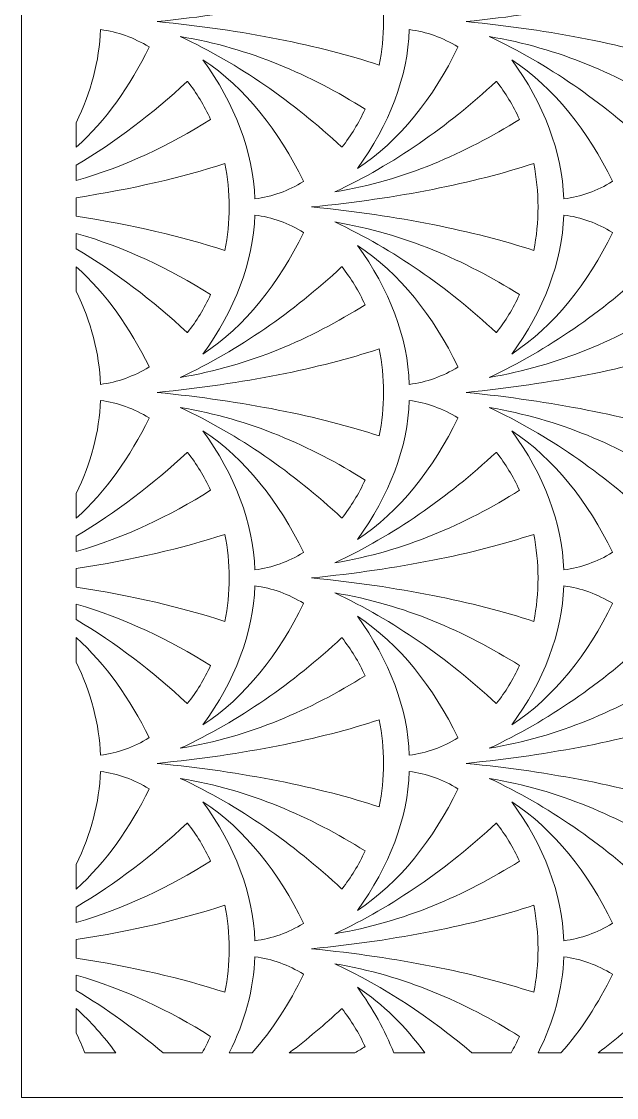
# Model space of a CAD drawing. Header units: centimetres. Extents: x -8.8 to 8, y -14.4 to 14.1.
# Drawn here: x -8.77 to -4.9, y -14.37 to -7.36 of the extents above; entities that cross this region are included whole.
import ezdxf

# ---------------------------------------------------------------- set-up
doc = ezdxf.new("R2010")
doc.units = ezdxf.units.CM
doc.header["$MEASUREMENT"] = 0
doc.layers.add('layer 1', color=7, linetype='Continuous')

msp = doc.modelspace()

# ---------------------------------------------------------------- linework, layer by layer
at = {"layer": 'layer 1', "color": 177, "lineweight": 9}
for points, knots in [([(-8.76996, 14.10717), (-8.76996, 14.10717), (-1.50609, 14.10717), (-1.50609, 14.10717), (-1.50609, 14.10717), (-1.50609, 14.10717), (-1.50609, -14.36721), (-1.50609, -14.36721), (-1.50609, -14.36721), (-1.50609, -14.36721), (-8.76996, -14.36721), (-8.76996, -14.36721), (-8.76996, -14.36721), (-8.76996, -14.36721), (-8.76996, 14.10717), (-8.76996, 14.10717)], [0, 0, 0, 0, 0.2, 0.2, 0.2, 0.2, 0.4, 0.4, 0.4, 0.4, 0.6, 0.6, 0.6, 0.6, 1, 1, 1, 1]), ([(-6.44041, -7.07611), (-6.42201, -7.16688), (-6.4122, -7.26185), (-6.4122, -7.35958), (-6.4122, -7.35958), (-6.4122, -7.4573), (-6.42201, -7.55227), (-6.44041, -7.64303), (-6.44041, -7.64303), (-6.83164, -7.51463), (-7.32175, -7.41566), (-7.88669, -7.35958), (-7.88669, -7.35958), (-7.88664, -7.35958), (-7.8866, -7.35958), (-7.88653, -7.35958), (-7.88653, -7.35958), (-7.8866, -7.35956), (-7.88664, -7.35956), (-7.88669, -7.35956), (-7.88669, -7.35956), (-7.32175, -7.3035), (-6.83164, -7.20449), (-6.44041, -7.07611)], [0, 0, 0, 0, 0.1428571, 0.1428571, 0.1428571, 0.1428571, 0.2857143, 0.2857143, 0.2857143, 0.2857143, 0.4285714, 0.4285714, 0.4285714, 0.4285714, 0.5714286, 0.5714286, 0.5714286, 0.5714286, 0.7142857, 0.7142857, 0.7142857, 0.7142857, 1, 1, 1, 1]), ([(-4.42897, -7.07611), (-4.4106, -7.16688), (-4.40079, -7.26185), (-4.40079, -7.35958), (-4.40079, -7.35958), (-4.40079, -7.4573), (-4.4106, -7.55227), (-4.42897, -7.64303), (-4.42897, -7.64303), (-4.82023, -7.51463), (-5.31031, -7.41566), (-5.87526, -7.35958), (-5.87526, -7.35958), (-5.87522, -7.35958), (-5.87517, -7.35958), (-5.8751, -7.35958), (-5.8751, -7.35958), (-5.87517, -7.35956), (-5.87522, -7.35956), (-5.87526, -7.35956), (-5.87526, -7.35956), (-5.31031, -7.3035), (-4.82023, -7.20449), (-4.42897, -7.07611)], [0, 0, 0, 0, 0.1428571, 0.1428571, 0.1428571, 0.1428571, 0.2857143, 0.2857143, 0.2857143, 0.2857143, 0.4285714, 0.4285714, 0.4285714, 0.4285714, 0.5714286, 0.5714286, 0.5714286, 0.5714286, 0.7142857, 0.7142857, 0.7142857, 0.7142857, 1, 1, 1, 1]), ([(-8.41401, -8.17821), (-8.41401, -8.17821), (-8.41401, -8.0187), (-8.41401, -8.0187), (-8.41401, -8.0187), (-8.31758, -7.82001), (-8.26286, -7.61405), (-8.25609, -7.41209), (-8.25609, -7.41209), (-8.14349, -7.42614), (-8.03672, -7.4654), (-7.9394, -7.52521), (-7.9394, -7.52521), (-7.93934, -7.52597), (-7.93926, -7.52671), (-7.9392, -7.52747), (-7.9392, -7.52747), (-8.06131, -7.77819), (-8.22103, -8.00524), (-8.41401, -8.17821)], [0, 0, 0, 0, 0.1666667, 0.1666667, 0.1666667, 0.1666667, 0.3333333, 0.3333333, 0.3333333, 0.3333333, 0.5, 0.5, 0.5, 0.5, 0.6666667, 0.6666667, 0.6666667, 0.6666667, 1, 1, 1, 1]), ([(-6.24468, -7.41209), (-6.13206, -7.42614), (-6.02529, -7.4654), (-5.92798, -7.52521), (-5.92798, -7.52521), (-5.9279, -7.52597), (-5.92785, -7.52671), (-5.92779, -7.52747), (-5.92779, -7.52747), (-6.08612, -7.85262), (-6.30771, -8.13802), (-6.5831, -8.31719), (-6.5831, -8.31719), (-6.37487, -8.03246), (-6.2549, -7.71767), (-6.24468, -7.41209)], [0, 0, 0, 0, 0.2, 0.2, 0.2, 0.2, 0.4, 0.4, 0.4, 0.4, 0.6, 0.6, 0.6, 0.6, 1, 1, 1, 1]), ([(-6.53284, -7.92993), (-6.57397, -8.02036), (-6.62454, -8.10331), (-6.68288, -8.17662), (-6.68288, -8.17662), (-6.68386, -8.17664), (-6.68481, -8.17666), (-6.68578, -8.17666), (-6.68578, -8.17666), (-7.00353, -7.88132), (-7.35157, -7.63795), (-7.73619, -7.4573), (-7.73619, -7.4573), (-7.27948, -7.53396), (-6.8893, -7.70746), (-6.53284, -7.92993)], [0, 0, 0, 0, 0.2, 0.2, 0.2, 0.2, 0.4, 0.4, 0.4, 0.4, 0.6, 0.6, 0.6, 0.6, 1, 1, 1, 1]), ([(-4.5214, -7.92993), (-4.56254, -8.02036), (-4.61312, -8.10331), (-4.67144, -8.17662), (-4.67144, -8.17662), (-4.67243, -8.17664), (-4.6734, -8.17666), (-4.67435, -8.17666), (-4.67435, -8.17666), (-4.9921, -7.88132), (-5.34014, -7.63795), (-5.72476, -7.4573), (-5.72476, -7.4573), (-5.26804, -7.53396), (-4.87788, -7.70746), (-4.5214, -7.92993)], [0, 0, 0, 0, 0.2, 0.2, 0.2, 0.2, 0.4, 0.4, 0.4, 0.4, 0.6, 0.6, 0.6, 0.6, 1, 1, 1, 1]), ([(-7.58882, -7.60979), (-7.38058, -7.89452), (-7.26062, -8.20932), (-7.2504, -8.5149), (-7.2504, -8.5149), (-7.13813, -8.5009), (-7.03168, -8.46183), (-6.93462, -8.40235), (-6.93462, -8.40235), (-6.93425, -8.4014), (-6.93388, -8.40046), (-6.93351, -8.39951), (-6.93351, -8.39951), (-7.09185, -8.07434), (-7.31342, -7.78897), (-7.58882, -7.60979)], [0, 0, 0, 0, 0.2, 0.2, 0.2, 0.2, 0.4, 0.4, 0.4, 0.4, 0.6, 0.6, 0.6, 0.6, 1, 1, 1, 1]), ([(-5.57739, -7.60979), (-5.36915, -7.89452), (-5.24917, -8.20932), (-5.23896, -8.5149), (-5.23896, -8.5149), (-5.12672, -8.5009), (-5.02025, -8.46183), (-4.92319, -8.40235), (-4.92319, -8.40235), (-4.92281, -8.4014), (-4.92245, -8.40046), (-4.92208, -8.39951), (-4.92208, -8.39951), (-5.08041, -8.07434), (-5.30199, -7.78897), (-5.57739, -7.60979)], [0, 0, 0, 0, 0.2, 0.2, 0.2, 0.2, 0.4, 0.4, 0.4, 0.4, 0.6, 0.6, 0.6, 0.6, 1, 1, 1, 1]), ([(-8.41401, -8.3955), (-8.41401, -8.3955), (-8.41401, -8.29551), (-8.41401, -8.29551), (-8.41401, -8.29551), (-8.15651, -8.14236), (-7.91641, -7.95937), (-7.69151, -7.75032), (-7.69151, -7.75032), (-7.69055, -7.75028), (-7.68964, -7.75028), (-7.68867, -7.75024), (-7.68867, -7.75024), (-7.63031, -7.82361), (-7.57971, -7.90657), (-7.53855, -7.99704), (-7.53855, -7.99704), (-7.80665, -8.16438), (-8.09381, -8.30395), (-8.41401, -8.3955)], [0, 0, 0, 0, 0.1666667, 0.1666667, 0.1666667, 0.1666667, 0.3333333, 0.3333333, 0.3333333, 0.3333333, 0.5, 0.5, 0.5, 0.5, 0.6666667, 0.6666667, 0.6666667, 0.6666667, 1, 1, 1, 1]), ([(-5.67723, -7.75024), (-5.61888, -7.82361), (-5.56828, -7.90657), (-5.52712, -7.99704), (-5.52712, -7.99704), (-5.88361, -8.21953), (-6.27377, -8.39301), (-6.73048, -8.46968), (-6.73048, -8.46968), (-6.34586, -8.28902), (-5.99783, -8.04565), (-5.68008, -7.75032), (-5.68008, -7.75032), (-5.67914, -7.75028), (-5.67821, -7.75028), (-5.67723, -7.75024)], [0, 0, 0, 0, 0.2, 0.2, 0.2, 0.2, 0.4, 0.4, 0.4, 0.4, 0.6, 0.6, 0.6, 0.6, 1, 1, 1, 1]), ([(-8.41401, -8.62767), (-8.41401, -8.62767), (-8.41401, -8.50713), (-8.41401, -8.50713), (-8.41401, -8.50713), (-8.04776, -8.45053), (-7.7223, -8.37458), (-7.44613, -8.28395), (-7.44613, -8.28395), (-7.42773, -8.37474), (-7.41792, -8.46968), (-7.41792, -8.56743), (-7.41792, -8.56743), (-7.41792, -8.66513), (-7.42773, -8.76009), (-7.44613, -8.85088), (-7.44613, -8.85088), (-7.7223, -8.76025), (-8.04776, -8.68426), (-8.41401, -8.62767)], [0, 0, 0, 0, 0.1666667, 0.1666667, 0.1666667, 0.1666667, 0.3333333, 0.3333333, 0.3333333, 0.3333333, 0.5, 0.5, 0.5, 0.5, 0.6666667, 0.6666667, 0.6666667, 0.6666667, 1, 1, 1, 1]), ([(-5.43469, -8.28395), (-5.41632, -8.37474), (-5.40649, -8.46968), (-5.40649, -8.56743), (-5.40649, -8.56743), (-5.40649, -8.66513), (-5.4163, -8.76009), (-5.43469, -8.85088), (-5.43469, -8.85088), (-5.82594, -8.72249), (-6.31603, -8.6235), (-6.88098, -8.56743), (-6.88098, -8.56743), (-6.88093, -8.56743), (-6.88087, -8.56743), (-6.88082, -8.56743), (-6.88082, -8.56743), (-6.88087, -8.56741), (-6.88093, -8.56741), (-6.88098, -8.56741), (-6.88098, -8.56741), (-6.31603, -8.51132), (-5.82594, -8.41234), (-5.43469, -8.28395)], [0, 0, 0, 0, 0.1428571, 0.1428571, 0.1428571, 0.1428571, 0.2857143, 0.2857143, 0.2857143, 0.2857143, 0.4285714, 0.4285714, 0.4285714, 0.4285714, 0.5714286, 0.5714286, 0.5714286, 0.5714286, 0.7142857, 0.7142857, 0.7142857, 0.7142857, 1, 1, 1, 1]), ([(-7.2504, -8.61994), (-7.13779, -8.63398), (-7.03099, -8.67325), (-6.93368, -8.73305), (-6.93368, -8.73305), (-6.93362, -8.73382), (-6.93356, -8.73456), (-6.93351, -8.73532), (-6.93351, -8.73532), (-7.09185, -9.06045), (-7.31342, -9.34587), (-7.58882, -9.52503), (-7.58882, -9.52503), (-7.38058, -9.24031), (-7.26062, -8.92551), (-7.2504, -8.61994)], [0, 0, 0, 0, 0.2, 0.2, 0.2, 0.2, 0.4, 0.4, 0.4, 0.4, 0.6, 0.6, 0.6, 0.6, 1, 1, 1, 1]), ([(-5.52712, -9.13779), (-5.56825, -9.22822), (-5.61882, -9.31116), (-5.67716, -9.38447), (-5.67716, -9.38447), (-5.67814, -9.38449), (-5.67911, -9.3845), (-5.68008, -9.3845), (-5.68008, -9.3845), (-5.99783, -9.08917), (-6.34586, -8.8458), (-6.73048, -8.66515), (-6.73048, -8.66515), (-6.27377, -8.74181), (-5.88361, -8.91528), (-5.52712, -9.13779)], [0, 0, 0, 0, 0.2, 0.2, 0.2, 0.2, 0.4, 0.4, 0.4, 0.4, 0.6, 0.6, 0.6, 0.6, 1, 1, 1, 1]), ([(-5.23896, -8.61994), (-5.12635, -8.63398), (-5.01956, -8.67325), (-4.92227, -8.73305), (-4.92227, -8.73305), (-4.92219, -8.73382), (-4.92213, -8.73456), (-4.92208, -8.73532), (-4.92208, -8.73532), (-5.08041, -9.06045), (-5.30199, -9.34587), (-5.57739, -9.52503), (-5.57739, -9.52503), (-5.36915, -9.24031), (-5.24917, -8.92551), (-5.23896, -8.61994)], [0, 0, 0, 0, 0.2, 0.2, 0.2, 0.2, 0.4, 0.4, 0.4, 0.4, 0.6, 0.6, 0.6, 0.6, 1, 1, 1, 1]), ([(-8.41401, -8.83926), (-8.41401, -8.83926), (-8.41401, -8.7393), (-8.41401, -8.7393), (-8.41401, -8.7393), (-8.09381, -8.83084), (-7.80665, -8.97046), (-7.53855, -9.13779), (-7.53855, -9.13779), (-7.57968, -9.22822), (-7.63025, -9.31116), (-7.6886, -9.38447), (-7.6886, -9.38447), (-7.68957, -9.38449), (-7.69053, -9.3845), (-7.69151, -9.3845), (-7.69151, -9.3845), (-7.91641, -9.17546), (-8.15651, -8.9924), (-8.41401, -8.83926)], [0, 0, 0, 0, 0.1666667, 0.1666667, 0.1666667, 0.1666667, 0.3333333, 0.3333333, 0.3333333, 0.3333333, 0.5, 0.5, 0.5, 0.5, 0.6666667, 0.6666667, 0.6666667, 0.6666667, 1, 1, 1, 1]), ([(-6.5831, -8.81764), (-6.37487, -9.10236), (-6.2549, -9.41717), (-6.24468, -9.72274), (-6.24468, -9.72274), (-6.13244, -9.70874), (-6.02597, -9.66968), (-5.9289, -9.6102), (-5.9289, -9.6102), (-5.92853, -9.60924), (-5.92816, -9.60829), (-5.92779, -9.60736), (-5.92779, -9.60736), (-6.08612, -9.28219), (-6.30771, -8.9968), (-6.5831, -8.81764)], [0, 0, 0, 0, 0.2, 0.2, 0.2, 0.2, 0.4, 0.4, 0.4, 0.4, 0.6, 0.6, 0.6, 0.6, 1, 1, 1, 1]), ([(-8.41401, -9.11607), (-8.41401, -9.11607), (-8.41401, -8.95656), (-8.41401, -8.95656), (-8.41401, -8.95656), (-8.22103, -9.12952), (-8.06131, -9.35663), (-7.9392, -9.60736), (-7.9392, -9.60736), (-7.93957, -9.60829), (-7.93996, -9.60924), (-7.94034, -9.6102), (-7.94034, -9.6102), (-8.0374, -9.66968), (-8.14385, -9.70874), (-8.25609, -9.72274), (-8.25609, -9.72274), (-8.26286, -9.52077), (-8.31758, -9.31474), (-8.41401, -9.11607)], [0, 0, 0, 0, 0.1666667, 0.1666667, 0.1666667, 0.1666667, 0.3333333, 0.3333333, 0.3333333, 0.3333333, 0.5, 0.5, 0.5, 0.5, 0.6666667, 0.6666667, 0.6666667, 0.6666667, 1, 1, 1, 1]), ([(-6.68296, -8.95809), (-6.62459, -9.03146), (-6.57397, -9.11441), (-6.53284, -9.20488), (-6.53284, -9.20488), (-6.8893, -9.42736), (-7.27948, -9.60086), (-7.73619, -9.6775), (-7.73619, -9.6775), (-7.35157, -9.49687), (-7.00353, -9.25349), (-6.68578, -8.95817), (-6.68578, -8.95817), (-6.68483, -8.95813), (-6.68391, -8.95813), (-6.68296, -8.95809)], [0, 0, 0, 0, 0.2, 0.2, 0.2, 0.2, 0.4, 0.4, 0.4, 0.4, 0.6, 0.6, 0.6, 0.6, 1, 1, 1, 1]), ([(-4.67155, -8.95809), (-4.61316, -9.03146), (-4.56256, -9.11441), (-4.5214, -9.20488), (-4.5214, -9.20488), (-4.87788, -9.42736), (-5.26804, -9.60086), (-5.72476, -9.6775), (-5.72476, -9.6775), (-5.34014, -9.49687), (-4.9921, -9.25349), (-4.67435, -8.95817), (-4.67435, -8.95817), (-4.67342, -8.95813), (-4.67248, -8.95813), (-4.67155, -8.95809)], [0, 0, 0, 0, 0.2, 0.2, 0.2, 0.2, 0.4, 0.4, 0.4, 0.4, 0.6, 0.6, 0.6, 0.6, 1, 1, 1, 1]), ([(-6.44041, -9.49179), (-6.42201, -9.58259), (-6.4122, -9.67752), (-6.4122, -9.77525), (-6.4122, -9.77525), (-6.4122, -9.87298), (-6.42201, -9.96794), (-6.44041, -10.05873), (-6.44041, -10.05873), (-6.83164, -9.93031), (-7.32175, -9.83133), (-7.88669, -9.77527), (-7.88669, -9.77527), (-7.88664, -9.77525), (-7.8866, -9.77525), (-7.88653, -9.77525), (-7.88653, -9.77525), (-7.8866, -9.77525), (-7.88664, -9.77525), (-7.88669, -9.77525), (-7.88669, -9.77525), (-7.32175, -9.71917), (-6.83164, -9.62018), (-6.44041, -9.49179)], [0, 0, 0, 0, 0.1428571, 0.1428571, 0.1428571, 0.1428571, 0.2857143, 0.2857143, 0.2857143, 0.2857143, 0.4285714, 0.4285714, 0.4285714, 0.4285714, 0.5714286, 0.5714286, 0.5714286, 0.5714286, 0.7142857, 0.7142857, 0.7142857, 0.7142857, 1, 1, 1, 1]), ([(-4.42897, -9.49179), (-4.4106, -9.58259), (-4.40079, -9.67752), (-4.40079, -9.77525), (-4.40079, -9.77525), (-4.40079, -9.87298), (-4.4106, -9.96794), (-4.42897, -10.05873), (-4.42897, -10.05873), (-4.82023, -9.93031), (-5.31031, -9.83133), (-5.87526, -9.77527), (-5.87526, -9.77527), (-5.87522, -9.77525), (-5.87517, -9.77525), (-5.8751, -9.77525), (-5.8751, -9.77525), (-5.87517, -9.77525), (-5.87522, -9.77525), (-5.87526, -9.77525), (-5.87526, -9.77525), (-5.31031, -9.71917), (-4.82023, -9.62018), (-4.42897, -9.49179)], [0, 0, 0, 0, 0.1428571, 0.1428571, 0.1428571, 0.1428571, 0.2857143, 0.2857143, 0.2857143, 0.2857143, 0.4285714, 0.4285714, 0.4285714, 0.4285714, 0.5714286, 0.5714286, 0.5714286, 0.5714286, 0.7142857, 0.7142857, 0.7142857, 0.7142857, 1, 1, 1, 1]), ([(-8.41401, -10.59391), (-8.41401, -10.59391), (-8.41401, -10.43439), (-8.41401, -10.43439), (-8.41401, -10.43439), (-8.31758, -10.2357), (-8.26286, -10.02973), (-8.25609, -9.82777), (-8.25609, -9.82777), (-8.14349, -9.84181), (-8.03672, -9.88107), (-7.9394, -9.9409), (-7.9394, -9.9409), (-7.93934, -9.94167), (-7.93926, -9.9424), (-7.9392, -9.94316), (-7.9392, -9.94316), (-8.06131, -10.19389), (-8.22103, -10.42093), (-8.41401, -10.59391)], [0, 0, 0, 0, 0.1666667, 0.1666667, 0.1666667, 0.1666667, 0.3333333, 0.3333333, 0.3333333, 0.3333333, 0.5, 0.5, 0.5, 0.5, 0.6666667, 0.6666667, 0.6666667, 0.6666667, 1, 1, 1, 1]), ([(-6.53284, -10.34564), (-6.57397, -10.43605), (-6.62454, -10.51899), (-6.68288, -10.59231), (-6.68288, -10.59231), (-6.68386, -10.59233), (-6.68481, -10.59233), (-6.68578, -10.59235), (-6.68578, -10.59235), (-7.00353, -10.29701), (-7.35157, -10.05363), (-7.73619, -9.873), (-7.73619, -9.873), (-7.27948, -9.94966), (-6.8893, -10.12314), (-6.53284, -10.34564)], [0, 0, 0, 0, 0.2, 0.2, 0.2, 0.2, 0.4, 0.4, 0.4, 0.4, 0.6, 0.6, 0.6, 0.6, 1, 1, 1, 1]), ([(-6.24468, -9.82777), (-6.13206, -9.84181), (-6.02529, -9.88107), (-5.92798, -9.9409), (-5.92798, -9.9409), (-5.9279, -9.94167), (-5.92785, -9.9424), (-5.92779, -9.94316), (-5.92779, -9.94316), (-6.08612, -10.2683), (-6.30771, -10.55371), (-6.5831, -10.73288), (-6.5831, -10.73288), (-6.37487, -10.44816), (-6.2549, -10.13334), (-6.24468, -9.82777)], [0, 0, 0, 0, 0.2, 0.2, 0.2, 0.2, 0.4, 0.4, 0.4, 0.4, 0.6, 0.6, 0.6, 0.6, 1, 1, 1, 1]), ([(-4.5214, -10.34564), (-4.56254, -10.43605), (-4.61312, -10.51899), (-4.67144, -10.59231), (-4.67144, -10.59231), (-4.67243, -10.59233), (-4.6734, -10.59233), (-4.67435, -10.59235), (-4.67435, -10.59235), (-4.9921, -10.29701), (-5.34014, -10.05363), (-5.72476, -9.873), (-5.72476, -9.873), (-5.26804, -9.94966), (-4.87788, -10.12314), (-4.5214, -10.34564)], [0, 0, 0, 0, 0.2, 0.2, 0.2, 0.2, 0.4, 0.4, 0.4, 0.4, 0.6, 0.6, 0.6, 0.6, 1, 1, 1, 1]), ([(-7.58882, -10.02547), (-7.38058, -10.31021), (-7.26062, -10.62501), (-7.2504, -10.93058), (-7.2504, -10.93058), (-7.13813, -10.91657), (-7.03168, -10.87752), (-6.93462, -10.81803), (-6.93462, -10.81803), (-6.93425, -10.81709), (-6.93388, -10.81614), (-6.93351, -10.8152), (-6.93351, -10.8152), (-7.09185, -10.49005), (-7.31342, -10.20465), (-7.58882, -10.02547)], [0, 0, 0, 0, 0.2, 0.2, 0.2, 0.2, 0.4, 0.4, 0.4, 0.4, 0.6, 0.6, 0.6, 0.6, 1, 1, 1, 1]), ([(-5.57739, -10.02547), (-5.36915, -10.31021), (-5.24917, -10.62501), (-5.23896, -10.93058), (-5.23896, -10.93058), (-5.12672, -10.91657), (-5.02025, -10.87752), (-4.92319, -10.81803), (-4.92319, -10.81803), (-4.92281, -10.81709), (-4.92245, -10.81614), (-4.92208, -10.8152), (-4.92208, -10.8152), (-5.08041, -10.49005), (-5.30199, -10.20465), (-5.57739, -10.02547)], [0, 0, 0, 0, 0.2, 0.2, 0.2, 0.2, 0.4, 0.4, 0.4, 0.4, 0.6, 0.6, 0.6, 0.6, 1, 1, 1, 1]), ([(-8.41401, -10.81119), (-8.41401, -10.81119), (-8.41401, -10.7112), (-8.41401, -10.7112), (-8.41401, -10.7112), (-8.15651, -10.55804), (-7.91641, -10.37506), (-7.69151, -10.16601), (-7.69151, -10.16601), (-7.69055, -10.16598), (-7.68964, -10.16596), (-7.68867, -10.16594), (-7.68867, -10.16594), (-7.63031, -10.23928), (-7.57971, -10.32226), (-7.53855, -10.41273), (-7.53855, -10.41273), (-7.80665, -10.58006), (-8.09381, -10.71964), (-8.41401, -10.81119)], [0, 0, 0, 0, 0.1666667, 0.1666667, 0.1666667, 0.1666667, 0.3333333, 0.3333333, 0.3333333, 0.3333333, 0.5, 0.5, 0.5, 0.5, 0.6666667, 0.6666667, 0.6666667, 0.6666667, 1, 1, 1, 1]), ([(-5.67723, -10.16594), (-5.61888, -10.23928), (-5.56828, -10.32226), (-5.52712, -10.41273), (-5.52712, -10.41273), (-5.88361, -10.6352), (-6.27377, -10.8087), (-6.73048, -10.88535), (-6.73048, -10.88535), (-6.34586, -10.70472), (-5.99783, -10.46135), (-5.68008, -10.16601), (-5.68008, -10.16601), (-5.67914, -10.16598), (-5.67821, -10.16596), (-5.67723, -10.16594)], [0, 0, 0, 0, 0.2, 0.2, 0.2, 0.2, 0.4, 0.4, 0.4, 0.4, 0.6, 0.6, 0.6, 0.6, 1, 1, 1, 1]), ([(-8.41401, -11.04335), (-8.41401, -11.04335), (-8.41401, -10.9228), (-8.41401, -10.9228), (-8.41401, -10.9228), (-8.04776, -10.86623), (-7.7223, -10.79028), (-7.44613, -10.69962), (-7.44613, -10.69962), (-7.42773, -10.7904), (-7.41792, -10.88537), (-7.41792, -10.9831), (-7.41792, -10.9831), (-7.41792, -11.08082), (-7.42773, -11.17579), (-7.44613, -11.26657), (-7.44613, -11.26657), (-7.7223, -11.17591), (-8.04776, -11.09993), (-8.41401, -11.04335)], [0, 0, 0, 0, 0.1666667, 0.1666667, 0.1666667, 0.1666667, 0.3333333, 0.3333333, 0.3333333, 0.3333333, 0.5, 0.5, 0.5, 0.5, 0.6666667, 0.6666667, 0.6666667, 0.6666667, 1, 1, 1, 1]), ([(-5.43469, -10.69962), (-5.41632, -10.7904), (-5.40649, -10.88537), (-5.40649, -10.9831), (-5.40649, -10.9831), (-5.40649, -11.08082), (-5.4163, -11.17579), (-5.43469, -11.26657), (-5.43469, -11.26657), (-5.82594, -11.13816), (-6.31603, -11.03918), (-6.88098, -10.9831), (-6.88098, -10.9831), (-6.88093, -10.9831), (-6.88087, -10.9831), (-6.88082, -10.9831), (-6.88082, -10.9831), (-6.88087, -10.9831), (-6.88093, -10.9831), (-6.88098, -10.9831), (-6.88098, -10.9831), (-6.31603, -10.92702), (-5.82594, -10.82803), (-5.43469, -10.69962)], [0, 0, 0, 0, 0.1428571, 0.1428571, 0.1428571, 0.1428571, 0.2857143, 0.2857143, 0.2857143, 0.2857143, 0.4285714, 0.4285714, 0.4285714, 0.4285714, 0.5714286, 0.5714286, 0.5714286, 0.5714286, 0.7142857, 0.7142857, 0.7142857, 0.7142857, 1, 1, 1, 1]), ([(-7.2504, -11.03561), (-7.13779, -11.04966), (-7.03099, -11.08892), (-6.93368, -11.14873), (-6.93368, -11.14873), (-6.93362, -11.14949), (-6.93356, -11.15025), (-6.93351, -11.15101), (-6.93351, -11.15101), (-7.09185, -11.47615), (-7.31342, -11.76156), (-7.58882, -11.94073), (-7.58882, -11.94073), (-7.38058, -11.656), (-7.26062, -11.34118), (-7.2504, -11.03561)], [0, 0, 0, 0, 0.2, 0.2, 0.2, 0.2, 0.4, 0.4, 0.4, 0.4, 0.6, 0.6, 0.6, 0.6, 1, 1, 1, 1]), ([(-5.23896, -11.03561), (-5.12635, -11.04966), (-5.01956, -11.08892), (-4.92227, -11.14873), (-4.92227, -11.14873), (-4.92219, -11.14949), (-4.92213, -11.15025), (-4.92208, -11.15101), (-4.92208, -11.15101), (-5.08041, -11.47615), (-5.30199, -11.76156), (-5.57739, -11.94073), (-5.57739, -11.94073), (-5.36915, -11.656), (-5.24917, -11.34118), (-5.23896, -11.03561)], [0, 0, 0, 0, 0.2, 0.2, 0.2, 0.2, 0.4, 0.4, 0.4, 0.4, 0.6, 0.6, 0.6, 0.6, 1, 1, 1, 1]), ([(-5.52712, -11.55348), (-5.56825, -11.64389), (-5.61882, -11.72683), (-5.67716, -11.80016), (-5.67716, -11.80016), (-5.67814, -11.80018), (-5.67911, -11.80018), (-5.68008, -11.80018), (-5.68008, -11.80018), (-5.99783, -11.50485), (-6.34586, -11.26148), (-6.73048, -11.08084), (-6.73048, -11.08084), (-6.27377, -11.15751), (-5.88361, -11.33099), (-5.52712, -11.55348)], [0, 0, 0, 0, 0.2, 0.2, 0.2, 0.2, 0.4, 0.4, 0.4, 0.4, 0.6, 0.6, 0.6, 0.6, 1, 1, 1, 1]), ([(-8.41401, -11.25494), (-8.41401, -11.25494), (-8.41401, -11.15499), (-8.41401, -11.15499), (-8.41401, -11.15499), (-8.09381, -11.24653), (-7.80665, -11.38614), (-7.53855, -11.55348), (-7.53855, -11.55348), (-7.57968, -11.64389), (-7.63025, -11.72683), (-7.6886, -11.80016), (-7.6886, -11.80016), (-7.68957, -11.80018), (-7.69053, -11.80018), (-7.69151, -11.80018), (-7.69151, -11.80018), (-7.91641, -11.59113), (-8.15651, -11.4081), (-8.41401, -11.25494)], [0, 0, 0, 0, 0.1666667, 0.1666667, 0.1666667, 0.1666667, 0.3333333, 0.3333333, 0.3333333, 0.3333333, 0.5, 0.5, 0.5, 0.5, 0.6666667, 0.6666667, 0.6666667, 0.6666667, 1, 1, 1, 1]), ([(-6.5831, -11.23331), (-6.37487, -11.51804), (-6.2549, -11.83285), (-6.24468, -12.13842), (-6.24468, -12.13842), (-6.13244, -12.12443), (-6.02597, -12.08537), (-5.9289, -12.02587), (-5.9289, -12.02587), (-5.92853, -12.02494), (-5.92816, -12.02398), (-5.92779, -12.02303), (-5.92779, -12.02303), (-6.08612, -11.69789), (-6.30771, -11.41248), (-6.5831, -11.23331)], [0, 0, 0, 0, 0.2, 0.2, 0.2, 0.2, 0.4, 0.4, 0.4, 0.4, 0.6, 0.6, 0.6, 0.6, 1, 1, 1, 1]), ([(-8.41401, -11.53173), (-8.41401, -11.53173), (-8.41401, -11.37224), (-8.41401, -11.37224), (-8.41401, -11.37224), (-8.22103, -11.54521), (-8.06131, -11.77231), (-7.9392, -12.02303), (-7.9392, -12.02303), (-7.93957, -12.02398), (-7.93996, -12.02494), (-7.94034, -12.02587), (-7.94034, -12.02587), (-8.0374, -12.08537), (-8.14385, -12.12443), (-8.25609, -12.13842), (-8.25609, -12.13842), (-8.26286, -11.93646), (-8.31758, -11.73042), (-8.41401, -11.53173)], [0, 0, 0, 0, 0.1666667, 0.1666667, 0.1666667, 0.1666667, 0.3333333, 0.3333333, 0.3333333, 0.3333333, 0.5, 0.5, 0.5, 0.5, 0.6666667, 0.6666667, 0.6666667, 0.6666667, 1, 1, 1, 1]), ([(-6.68296, -11.37379), (-6.62459, -11.44713), (-6.57397, -11.53011), (-6.53284, -11.62055), (-6.53284, -11.62055), (-6.8893, -11.84306), (-7.27948, -12.01653), (-7.73619, -12.0932), (-7.73619, -12.0932), (-7.35157, -11.91256), (-7.00353, -11.6692), (-6.68578, -11.37384), (-6.68578, -11.37384), (-6.68483, -11.37382), (-6.68391, -11.3738), (-6.68296, -11.37379)], [0, 0, 0, 0, 0.2, 0.2, 0.2, 0.2, 0.4, 0.4, 0.4, 0.4, 0.6, 0.6, 0.6, 0.6, 1, 1, 1, 1]), ([(-4.67155, -11.37379), (-4.61316, -11.44713), (-4.56256, -11.53011), (-4.5214, -11.62055), (-4.5214, -11.62055), (-4.87788, -11.84306), (-5.26804, -12.01653), (-5.72476, -12.0932), (-5.72476, -12.0932), (-5.34014, -11.91256), (-4.9921, -11.6692), (-4.67435, -11.37384), (-4.67435, -11.37384), (-4.67342, -11.37382), (-4.67248, -11.3738), (-4.67155, -11.37379)], [0, 0, 0, 0, 0.2, 0.2, 0.2, 0.2, 0.4, 0.4, 0.4, 0.4, 0.6, 0.6, 0.6, 0.6, 1, 1, 1, 1]), ([(-6.44041, -11.90747), (-6.42201, -11.99825), (-6.4122, -12.09322), (-6.4122, -12.19094), (-6.4122, -12.19094), (-6.4122, -12.28867), (-6.42201, -12.38362), (-6.44041, -12.47442), (-6.44041, -12.47442), (-6.83164, -12.34601), (-7.32175, -12.24702), (-7.88669, -12.19094), (-7.88669, -12.19094), (-7.88664, -12.19094), (-7.8866, -12.19094), (-7.88653, -12.19094), (-7.88653, -12.19094), (-7.8866, -12.19094), (-7.88664, -12.19094), (-7.88669, -12.19094), (-7.88669, -12.19094), (-7.32175, -12.13486), (-6.83164, -12.03589), (-6.44041, -11.90747)], [0, 0, 0, 0, 0.1428571, 0.1428571, 0.1428571, 0.1428571, 0.2857143, 0.2857143, 0.2857143, 0.2857143, 0.4285714, 0.4285714, 0.4285714, 0.4285714, 0.5714286, 0.5714286, 0.5714286, 0.5714286, 0.7142857, 0.7142857, 0.7142857, 0.7142857, 1, 1, 1, 1]), ([(-4.42897, -11.90747), (-4.4106, -11.99825), (-4.40079, -12.09322), (-4.40079, -12.19094), (-4.40079, -12.19094), (-4.40079, -12.28867), (-4.4106, -12.38362), (-4.42897, -12.47442), (-4.42897, -12.47442), (-4.82023, -12.34601), (-5.31031, -12.24702), (-5.87526, -12.19094), (-5.87526, -12.19094), (-5.87522, -12.19094), (-5.87517, -12.19094), (-5.8751, -12.19094), (-5.8751, -12.19094), (-5.87517, -12.19094), (-5.87522, -12.19094), (-5.87526, -12.19094), (-5.87526, -12.19094), (-5.31031, -12.13486), (-4.82023, -12.03589), (-4.42897, -11.90747)], [0, 0, 0, 0, 0.1428571, 0.1428571, 0.1428571, 0.1428571, 0.2857143, 0.2857143, 0.2857143, 0.2857143, 0.4285714, 0.4285714, 0.4285714, 0.4285714, 0.5714286, 0.5714286, 0.5714286, 0.5714286, 0.7142857, 0.7142857, 0.7142857, 0.7142857, 1, 1, 1, 1]), ([(-8.41401, -13.00959), (-8.41401, -13.00959), (-8.41401, -12.85006), (-8.41401, -12.85006), (-8.41401, -12.85006), (-8.31758, -12.65138), (-8.26286, -12.44542), (-8.25609, -12.24346), (-8.25609, -12.24346), (-8.14349, -12.2575), (-8.03672, -12.29677), (-7.9394, -12.35657), (-7.9394, -12.35657), (-7.93934, -12.35734), (-7.93926, -12.35808), (-7.9392, -12.35884), (-7.9392, -12.35884), (-8.06131, -12.60956), (-8.22103, -12.83663), (-8.41401, -13.00959)], [0, 0, 0, 0, 0.1666667, 0.1666667, 0.1666667, 0.1666667, 0.3333333, 0.3333333, 0.3333333, 0.3333333, 0.5, 0.5, 0.5, 0.5, 0.6666667, 0.6666667, 0.6666667, 0.6666667, 1, 1, 1, 1]), ([(-6.24468, -12.24346), (-6.13206, -12.2575), (-6.02529, -12.29677), (-5.92798, -12.35657), (-5.92798, -12.35657), (-5.9279, -12.35734), (-5.92785, -12.35808), (-5.92779, -12.35884), (-5.92779, -12.35884), (-6.08612, -12.684), (-6.30771, -12.96939), (-6.5831, -13.14857), (-6.5831, -13.14857), (-6.37487, -12.86383), (-6.2549, -12.54903), (-6.24468, -12.24346)], [0, 0, 0, 0, 0.2, 0.2, 0.2, 0.2, 0.4, 0.4, 0.4, 0.4, 0.6, 0.6, 0.6, 0.6, 1, 1, 1, 1]), ([(-6.53284, -12.76131), (-6.57397, -12.85174), (-6.62454, -12.93468), (-6.68288, -13.00801), (-6.68288, -13.00801), (-6.68386, -13.00801), (-6.68481, -13.00802), (-6.68578, -13.00802), (-6.68578, -13.00802), (-7.00353, -12.7127), (-7.35157, -12.46932), (-7.73619, -12.28869), (-7.73619, -12.28869), (-7.27948, -12.36533), (-6.8893, -12.53883), (-6.53284, -12.76131)], [0, 0, 0, 0, 0.2, 0.2, 0.2, 0.2, 0.4, 0.4, 0.4, 0.4, 0.6, 0.6, 0.6, 0.6, 1, 1, 1, 1]), ([(-4.5214, -12.76131), (-4.56254, -12.85174), (-4.61312, -12.93468), (-4.67144, -13.00801), (-4.67144, -13.00801), (-4.67243, -13.00801), (-4.6734, -13.00802), (-4.67435, -13.00802), (-4.67435, -13.00802), (-4.9921, -12.7127), (-5.34014, -12.46932), (-5.72476, -12.28869), (-5.72476, -12.28869), (-5.26804, -12.36533), (-4.87788, -12.53883), (-4.5214, -12.76131)], [0, 0, 0, 0, 0.2, 0.2, 0.2, 0.2, 0.4, 0.4, 0.4, 0.4, 0.6, 0.6, 0.6, 0.6, 1, 1, 1, 1]), ([(-7.58882, -12.44116), (-7.38058, -12.72588), (-7.26062, -13.0407), (-7.2504, -13.34627), (-7.2504, -13.34627), (-7.13813, -13.33227), (-7.03168, -13.29322), (-6.93462, -13.23372), (-6.93462, -13.23372), (-6.93425, -13.23277), (-6.93388, -13.23183), (-6.93351, -13.23088), (-6.93351, -13.23088), (-7.09185, -12.90574), (-7.31342, -12.62032), (-7.58882, -12.44116)], [0, 0, 0, 0, 0.2, 0.2, 0.2, 0.2, 0.4, 0.4, 0.4, 0.4, 0.6, 0.6, 0.6, 0.6, 1, 1, 1, 1]), ([(-5.57739, -12.44116), (-5.36915, -12.72588), (-5.24917, -13.0407), (-5.23896, -13.34627), (-5.23896, -13.34627), (-5.12672, -13.33227), (-5.02025, -13.29322), (-4.92319, -13.23372), (-4.92319, -13.23372), (-4.92281, -13.23277), (-4.92245, -13.23183), (-4.92208, -13.23088), (-4.92208, -13.23088), (-5.08041, -12.90574), (-5.30199, -12.62032), (-5.57739, -12.44116)], [0, 0, 0, 0, 0.2, 0.2, 0.2, 0.2, 0.4, 0.4, 0.4, 0.4, 0.6, 0.6, 0.6, 0.6, 1, 1, 1, 1]), ([(-8.41401, -13.22686), (-8.41401, -13.22686), (-8.41401, -13.1269), (-8.41401, -13.1269), (-8.41401, -13.1269), (-8.15651, -12.97374), (-7.91641, -12.79073), (-7.69151, -12.58169), (-7.69151, -12.58169), (-7.69055, -12.58167), (-7.68964, -12.58165), (-7.68867, -12.58163), (-7.68867, -12.58163), (-7.63031, -12.65498), (-7.57971, -12.73795), (-7.53855, -12.82841), (-7.53855, -12.82841), (-7.80665, -12.99573), (-8.09381, -13.13533), (-8.41401, -13.22686)], [0, 0, 0, 0, 0.1666667, 0.1666667, 0.1666667, 0.1666667, 0.3333333, 0.3333333, 0.3333333, 0.3333333, 0.5, 0.5, 0.5, 0.5, 0.6666667, 0.6666667, 0.6666667, 0.6666667, 1, 1, 1, 1]), ([(-5.67723, -12.58163), (-5.61888, -12.65498), (-5.56828, -12.73795), (-5.52712, -12.82841), (-5.52712, -12.82841), (-5.88361, -13.05091), (-6.27377, -13.22438), (-6.73048, -13.30104), (-6.73048, -13.30104), (-6.34586, -13.12039), (-5.99783, -12.87702), (-5.68008, -12.58169), (-5.68008, -12.58169), (-5.67914, -12.58167), (-5.67821, -12.58165), (-5.67723, -12.58163)], [0, 0, 0, 0, 0.2, 0.2, 0.2, 0.2, 0.4, 0.4, 0.4, 0.4, 0.6, 0.6, 0.6, 0.6, 1, 1, 1, 1]), ([(-8.41401, -13.45905), (-8.41401, -13.45905), (-8.41401, -13.33849), (-8.41401, -13.33849), (-8.41401, -13.33849), (-8.04776, -13.28192), (-7.7223, -13.20596), (-7.44613, -13.11531), (-7.44613, -13.11531), (-7.42773, -13.2061), (-7.41792, -13.30106), (-7.41792, -13.39878), (-7.41792, -13.39878), (-7.41792, -13.49652), (-7.42773, -13.59148), (-7.44613, -13.68225), (-7.44613, -13.68225), (-7.7223, -13.59161), (-8.04776, -13.51564), (-8.41401, -13.45905)], [0, 0, 0, 0, 0.1666667, 0.1666667, 0.1666667, 0.1666667, 0.3333333, 0.3333333, 0.3333333, 0.3333333, 0.5, 0.5, 0.5, 0.5, 0.6666667, 0.6666667, 0.6666667, 0.6666667, 1, 1, 1, 1]), ([(-5.43469, -13.11531), (-5.41632, -13.2061), (-5.40649, -13.30106), (-5.40649, -13.39878), (-5.40649, -13.39878), (-5.40649, -13.49652), (-5.4163, -13.59148), (-5.43469, -13.68225), (-5.43469, -13.68225), (-5.82594, -13.55385), (-6.31603, -13.45487), (-6.88098, -13.39878), (-6.88098, -13.39878), (-6.88093, -13.39878), (-6.88087, -13.39878), (-6.88082, -13.39878), (-6.88082, -13.39878), (-6.88087, -13.39878), (-6.88093, -13.39878), (-6.88098, -13.39876), (-6.88098, -13.39876), (-6.31603, -13.34271), (-5.82594, -13.24373), (-5.43469, -13.11531)], [0, 0, 0, 0, 0.1428571, 0.1428571, 0.1428571, 0.1428571, 0.2857143, 0.2857143, 0.2857143, 0.2857143, 0.4285714, 0.4285714, 0.4285714, 0.4285714, 0.5714286, 0.5714286, 0.5714286, 0.5714286, 0.7142857, 0.7142857, 0.7142857, 0.7142857, 1, 1, 1, 1]), ([(-7.26864, -14.07664), (-7.26864, -14.07664), (-7.41755, -14.07664), (-7.41755, -14.07664), (-7.41755, -14.07664), (-7.31538, -13.8722), (-7.25737, -13.65962), (-7.2504, -13.4513), (-7.2504, -13.4513), (-7.13779, -13.46535), (-7.03099, -13.50461), (-6.93368, -13.56442), (-6.93368, -13.56442), (-6.93362, -13.56518), (-6.93356, -13.56592), (-6.93351, -13.56668), (-6.93351, -13.56668), (-7.0248, -13.75415), (-7.13712, -13.92835), (-7.26864, -14.07664)], [0, 0, 0, 0, 0.1666667, 0.1666667, 0.1666667, 0.1666667, 0.3333333, 0.3333333, 0.3333333, 0.3333333, 0.5, 0.5, 0.5, 0.5, 0.6666667, 0.6666667, 0.6666667, 0.6666667, 1, 1, 1, 1]), ([(-5.25721, -14.07664), (-5.25721, -14.07664), (-5.40611, -14.07664), (-5.40611, -14.07664), (-5.40611, -14.07664), (-5.30393, -13.8722), (-5.24592, -13.65962), (-5.23896, -13.4513), (-5.23896, -13.4513), (-5.12635, -13.46535), (-5.01956, -13.50461), (-4.92227, -13.56442), (-4.92227, -13.56442), (-4.92219, -13.56518), (-4.92213, -13.56592), (-4.92208, -13.56668), (-4.92208, -13.56668), (-5.01337, -13.75415), (-5.12569, -13.92835), (-5.25721, -14.07664)], [0, 0, 0, 0, 0.1666667, 0.1666667, 0.1666667, 0.1666667, 0.3333333, 0.3333333, 0.3333333, 0.3333333, 0.5, 0.5, 0.5, 0.5, 0.6666667, 0.6666667, 0.6666667, 0.6666667, 1, 1, 1, 1]), ([(-5.58251, -14.07664), (-5.58251, -14.07664), (-5.83673, -14.07664), (-5.83673, -14.07664), (-5.83673, -14.07664), (-6.11142, -13.84342), (-6.40808, -13.64795), (-6.73048, -13.49653), (-6.73048, -13.49653), (-6.27377, -13.57318), (-5.88361, -13.74668), (-5.52712, -13.96916), (-5.52712, -13.96916), (-5.54401, -14.00631), (-5.56254, -14.04217), (-5.58251, -14.07664)], [0, 0, 0, 0, 0.2, 0.2, 0.2, 0.2, 0.4, 0.4, 0.4, 0.4, 0.6, 0.6, 0.6, 0.6, 1, 1, 1, 1]), ([(-7.59394, -14.07664), (-7.59394, -14.07664), (-7.84814, -14.07664), (-7.84814, -14.07664), (-7.84814, -14.07664), (-8.02708, -13.92471), (-8.21536, -13.78879), (-8.41401, -13.67063), (-8.41401, -13.67063), (-8.41401, -13.67063), (-8.41401, -13.57066), (-8.41401, -13.57066), (-8.41401, -13.57066), (-8.09381, -13.66222), (-7.80665, -13.80183), (-7.53855, -13.96916), (-7.53855, -13.96916), (-7.55544, -14.00631), (-7.57397, -14.04217), (-7.59394, -14.07664)], [0, 0, 0, 0, 0.1666667, 0.1666667, 0.1666667, 0.1666667, 0.3333333, 0.3333333, 0.3333333, 0.3333333, 0.5, 0.5, 0.5, 0.5, 0.6666667, 0.6666667, 0.6666667, 0.6666667, 1, 1, 1, 1]), ([(-6.14409, -14.07664), (-6.14409, -14.07664), (-6.34619, -14.07664), (-6.34619, -14.07664), (-6.34619, -14.07664), (-6.40312, -13.93005), (-6.48288, -13.78605), (-6.5831, -13.649), (-6.5831, -13.649), (-6.41631, -13.75751), (-6.26931, -13.90497), (-6.14409, -14.07664)], [0, 0, 0, 0, 0.25, 0.25, 0.25, 0.25, 0.5, 0.5, 0.5, 0.5, 1, 1, 1, 1]), ([(-8.15553, -14.07664), (-8.15553, -14.07664), (-8.35764, -14.07664), (-8.35764, -14.07664), (-8.35764, -14.07664), (-8.37446, -14.03332), (-8.39327, -13.99019), (-8.41401, -13.94743), (-8.41401, -13.94743), (-8.41401, -13.94743), (-8.41401, -13.78794), (-8.41401, -13.78794), (-8.41401, -13.78794), (-8.31974, -13.87245), (-8.23343, -13.96987), (-8.15553, -14.07664)], [0, 0, 0, 0, 0.2, 0.2, 0.2, 0.2, 0.4, 0.4, 0.4, 0.4, 0.6, 0.6, 0.6, 0.6, 1, 1, 1, 1]), ([(-6.59888, -14.07664), (-6.59888, -14.07664), (-7.02636, -14.07664), (-7.02636, -14.07664), (-7.02636, -14.07664), (-6.90905, -13.98743), (-6.7956, -13.89159), (-6.68578, -13.78953), (-6.68578, -13.78953), (-6.68483, -13.78952), (-6.68391, -13.7895), (-6.68296, -13.78946), (-6.68296, -13.78946), (-6.62459, -13.86282), (-6.57397, -13.94578), (-6.53284, -14.03626), (-6.53284, -14.03626), (-6.55472, -14.04992), (-6.57673, -14.06336), (-6.59888, -14.07664)], [0, 0, 0, 0, 0.1666667, 0.1666667, 0.1666667, 0.1666667, 0.3333333, 0.3333333, 0.3333333, 0.3333333, 0.5, 0.5, 0.5, 0.5, 0.6666667, 0.6666667, 0.6666667, 0.6666667, 1, 1, 1, 1]), ([(-4.58744, -14.07664), (-4.58744, -14.07664), (-5.01493, -14.07664), (-5.01493, -14.07664), (-5.01493, -14.07664), (-4.89762, -13.98743), (-4.78417, -13.89159), (-4.67435, -13.78953), (-4.67435, -13.78953), (-4.67342, -13.78952), (-4.67248, -13.7895), (-4.67155, -13.78946), (-4.67155, -13.78946), (-4.61316, -13.86282), (-4.56256, -13.94578), (-4.5214, -14.03626), (-4.5214, -14.03626), (-4.54328, -14.04992), (-4.5653, -14.06336), (-4.58744, -14.07664)], [0, 0, 0, 0, 0.1666667, 0.1666667, 0.1666667, 0.1666667, 0.3333333, 0.3333333, 0.3333333, 0.3333333, 0.5, 0.5, 0.5, 0.5, 0.6666667, 0.6666667, 0.6666667, 0.6666667, 1, 1, 1, 1])]:
    msp.add_open_spline(points, degree=3, knots=knots, dxfattribs=at)

doc.saveas('drawing.dxf')
